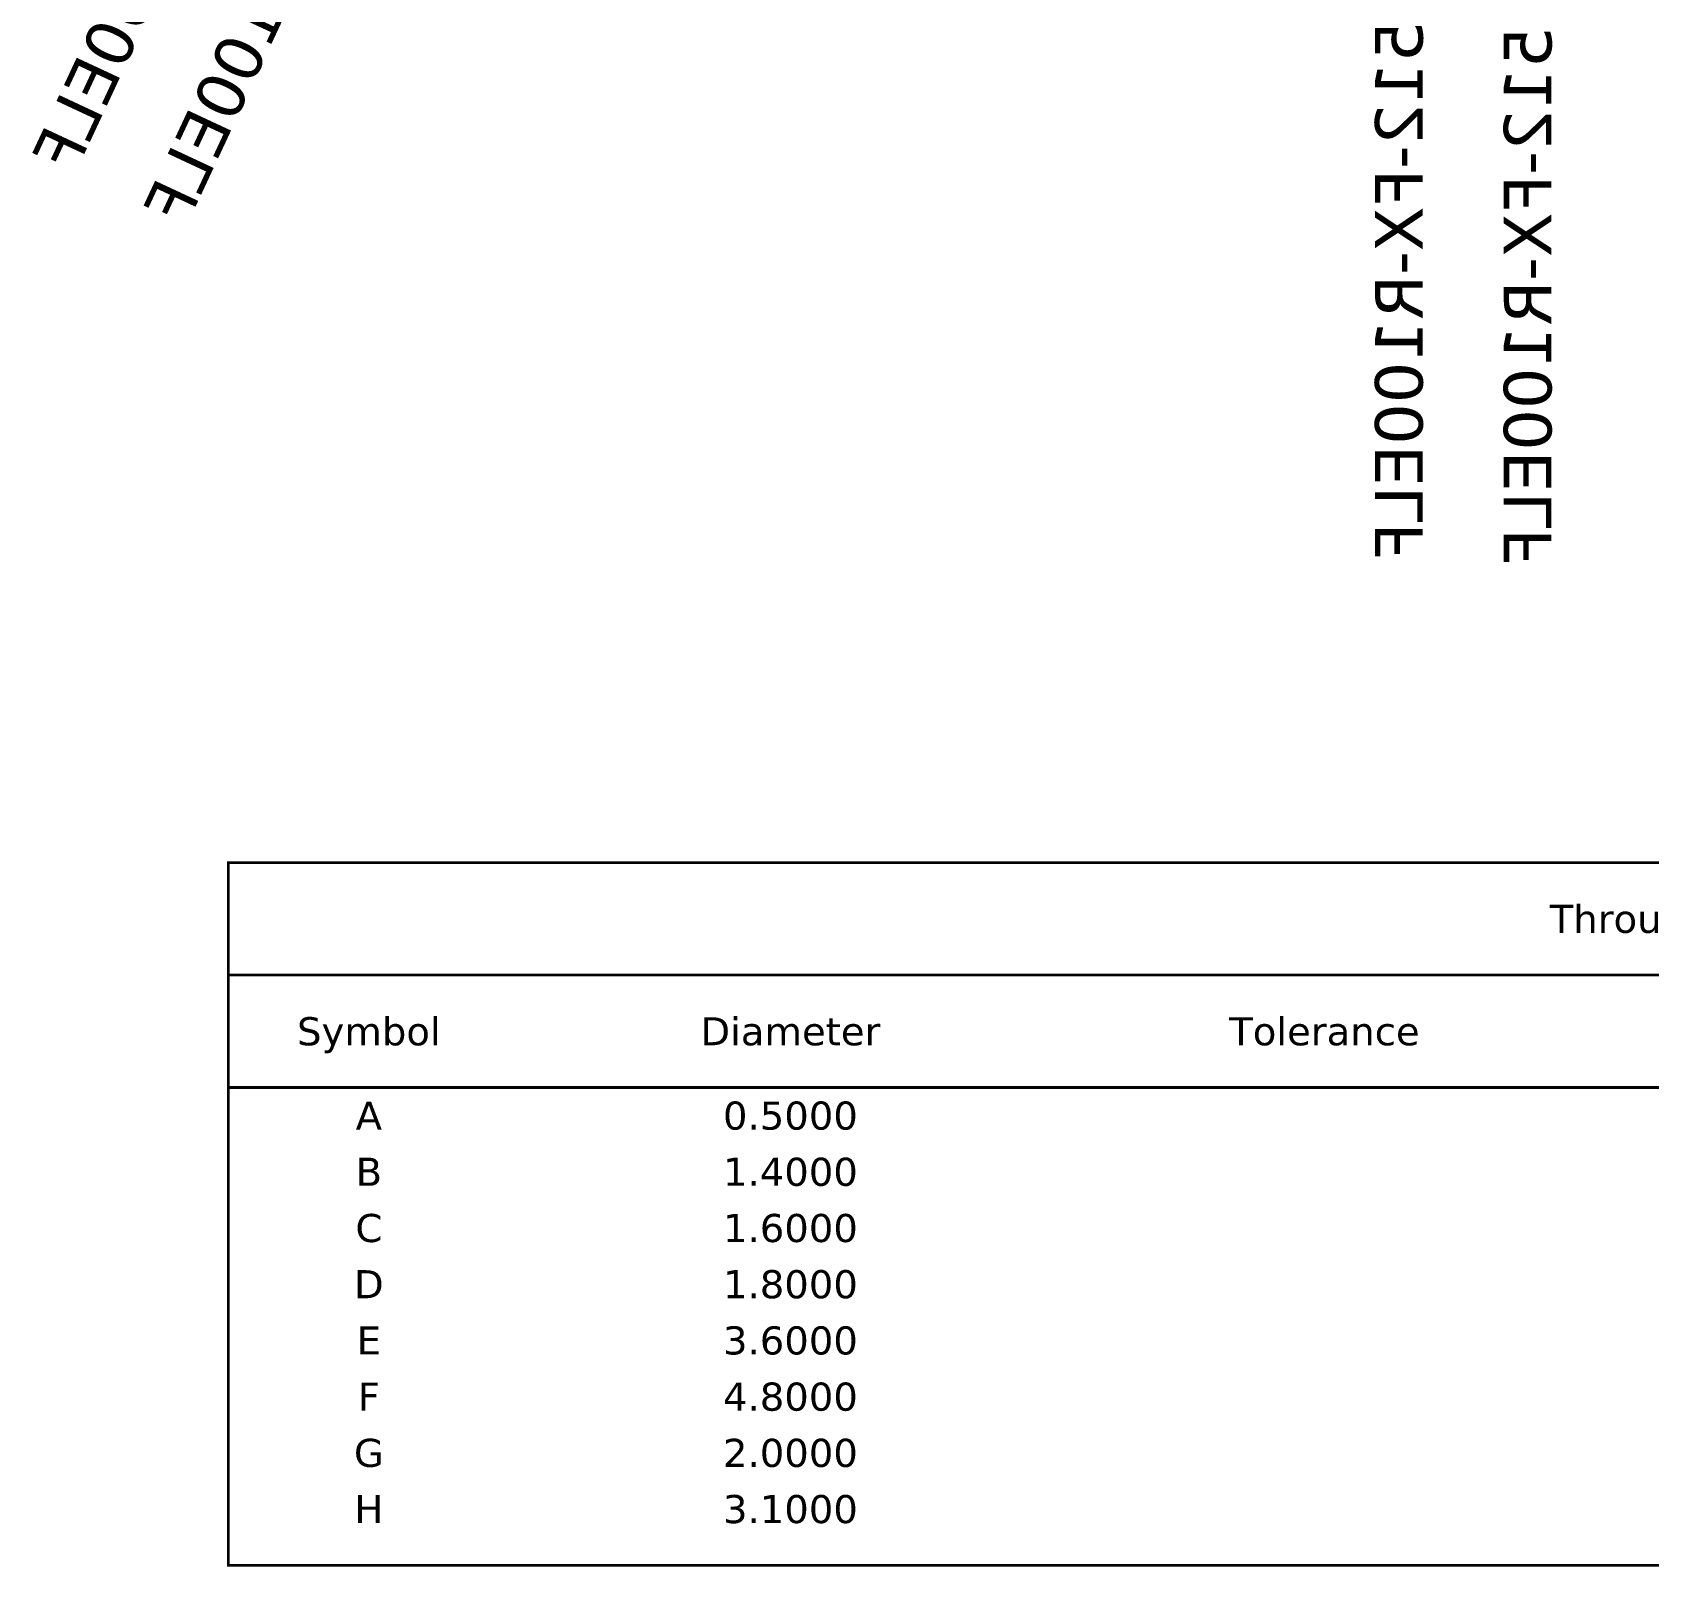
# Model space of a CAD drawing. Extents: x -149 to 126, y -192 to 125.
# Drawn here: x -70.9 to -1.9, y -191.6 to -126.1 of the extents above; entities that cross this region are included whole.
import ezdxf
from ezdxf.enums import TextEntityAlignment as Align

# ---------------------------------------------------------------- set-up
doc = ezdxf.new("R2010")
doc.units = 0
doc.header["$MEASUREMENT"] = 0
doc.layers.add('ASSEMBLY_PART_NUMBERS_BTM', color=191, linetype='CONTINUOUS')
doc.layers.add('DRILL_DRAWING', color=21, linetype='CONTINUOUS')
doc.styles.add('VERIBEST_GERBER_0', font='verdana.TTF')

msp = doc.modelspace()

# ---------------------------------------------------------------- linework, layer by layer
at = {"layer": 'DRILL_DRAWING', "const_width": 0.12}
msp.add_lwpolyline([(-62.5, -191.5), (-62.5, -161.5), (61.1, -161.5), (61.1, -191.5)], close=True, dxfattribs=at)
for points in [[(-62.5, -166.3), (61.1, -166.3)], [(-62.5, -171.1), (61.1, -171.1)]]:
    msp.add_lwpolyline(points, dxfattribs=at)

# ---------------------------------------------------------------- texts
at = {"layer": 'ASSEMBLY_PART_NUMBERS_BTM', "style": 'VERIBEST_GERBER_0', "text_generation_flag": 2}
for rotation, p in [(65, (-57.80202, -103.17655)), (65, (-53.052022, -105.426551)), (90, (-13.54, -117.5)), (90, (-8.04, -117.75))]:
    msp.add_text('CRM2512-FX-R100ELF', height=2.032, rotation=rotation, dxfattribs=at).set_placement(p, align=Align.TOP_LEFT)
at = {"layer": 'DRILL_DRAWING', "style": 'VERIBEST_GERBER_0'}
for s, p in [('Through Holes', (-0.1, -163.9)), ('Symbol', (-56.5, -168.7)), ('Diameter', (-38.5, -168.7)), ('Tolerance', (-15.7, -168.7)), ('A', (-56.5, -172.3)), ('0.5000', (-38.5, -172.3)), ('B', (-56.5, -174.7)), ('1.4000', (-38.5, -174.7)), ('C', (-56.5, -177.1)), ('1.6000', (-38.5, -177.1)), ('D', (-56.5, -179.5)), ('1.8000', (-38.5, -179.5)), ('E', (-56.5, -181.9)), ('3.6000', (-38.5, -181.9)), ('F', (-56.5, -184.3)), ('4.8000', (-38.5, -184.3)), ('G', (-56.5, -186.7)), ('2.0000', (-38.5, -186.7)), ('H', (-56.5, -189.1)), ('3.1000', (-38.5, -189.1))]:
    msp.add_text(s, height=1.2, dxfattribs=at).set_placement(p, align=Align.MIDDLE_CENTER)

doc.saveas('drawing.dxf')
